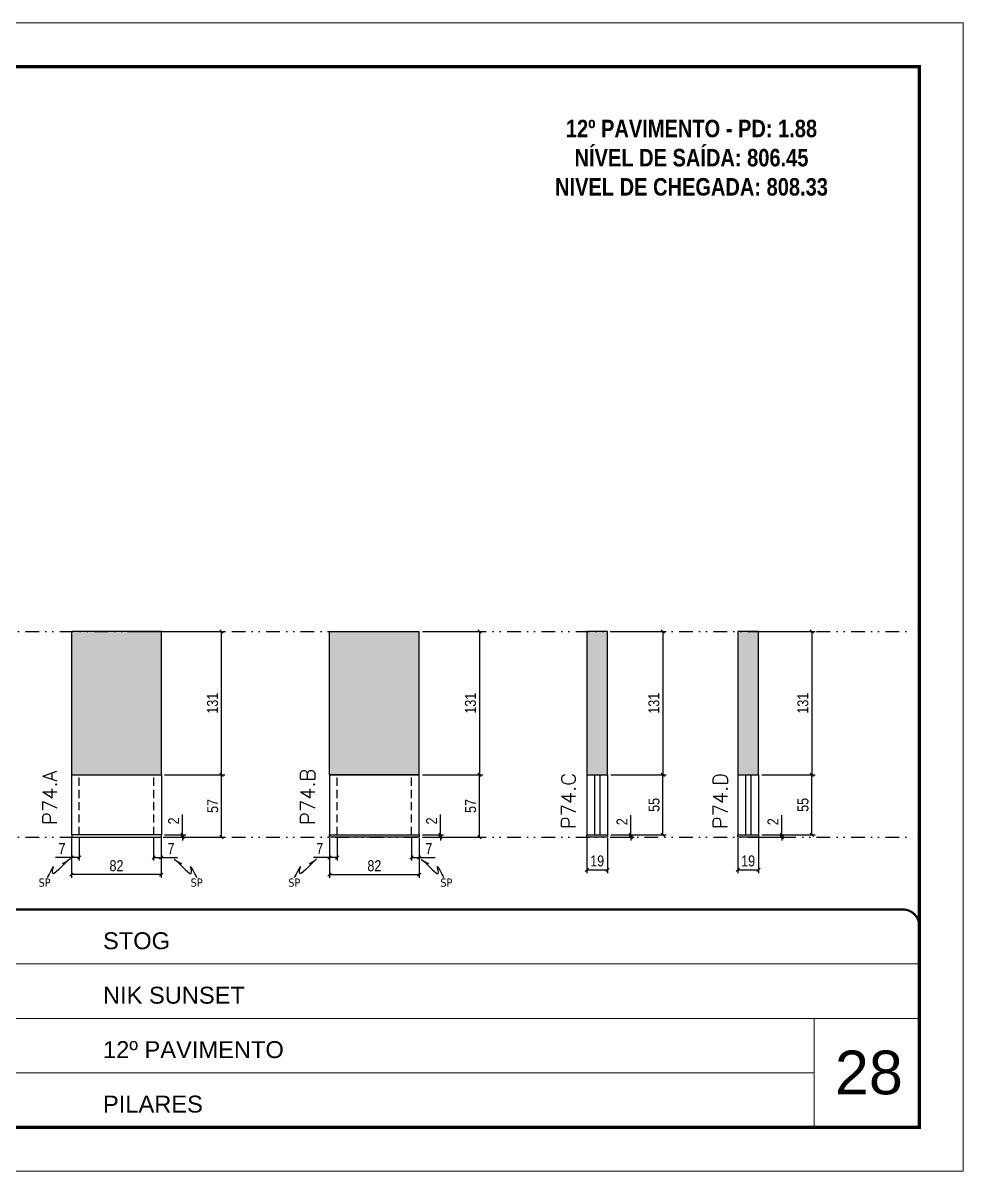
# Model space of a CAD drawing. Extents: x 808 to 7089, y -98 to 17032.
# Drawn here: x 6202 to 7062, y 9091 to 10141 of the extents above; entities that cross this region are included whole.
import ezdxf

# ---------------------------------------------------------------- set-up
doc = ezdxf.new("R2010")
doc.units = 0
for name, pattern in [('CONTINUO', [0]), ('DASHED', [0.75, 0.5, -0.25]), ('DIVIDE2', [0.625, 0.25, -0.125, 0, -0.125, 0, -0.125]), ('HIDDEN', [0.375, 0.25, -0.125])]:
    doc.linetypes.add(name, pattern=pattern)
for name, color, linetype, lineweight in [('CARIMBO', 255, 'Continuous', 9), ('Folhas', 255, 'Continuous', 9), ('SARRAFO DE PRESSAO', 251, 'DASHED', 9), ('Texto Seção', 7, 'Continuous', 15)]:
    doc.layers.add(name, color=color, linetype=linetype, lineweight=lineweight)
for name, color, linetype in [('COTA', 241, 'Continuous'), ('NOMENCLATURA', 7, 'Continuous'), ('Nível', 160, 'Continuous'), ('Painéis', 200, 'Continuous'), ('SARR_2.2x7', 40, 'Continuous'), ('Sarrafo de Pressão', 42, 'HIDDEN'), ('texto', 7, 'Continuous')]:
    doc.layers.add(name, color=color, linetype=linetype)
doc.styles.add('ARIAL', font='arial.ttf')
doc.styles.add('COTA TECNICA', font='techl___.ttf', dxfattribs={"height": 10})
doc.styles.add('COTA TECNICA-50', font='techl___.ttf', dxfattribs={"height": 10})
doc.styles.add('REGUA-120', font='ROMANS.shx', dxfattribs={"height": 15})
doc.styles.add('ROMANC', font='techb___.ttf', dxfattribs={"height": 2.5})
doc.styles.get("Standard").update_dxf_attribs({"font": 'arial.ttf'})
doc.dimstyles.new('COTA PAINEL-50', dxfattribs={"dimtxt": 10, "dimasz": 3, "dimexe": 3, "dimexo": 3, "dimgap": 3, "dimtad": 1, "dimdec": 1, "dimzin": 12, "dimdsep": 46, "dimtxsty": 'COTA TECNICA-50', "dimblk1": 'OBLIQUE', "dimblk2": 'OBLIQUE', "dimsah": 1, "dimcen": 0.9, "dimclrd": 4, "dimclre": 4, "dimclrt": 240, "dimadec": 1, "dimazin": 3, "dimtfac": 1, "dimtdec": 1, "dimtmove": 0, "dimatfit": 3, "dimfxl": 1, "dimtolj": 1, "dimtzin": 12, "dimarcsym": 0})
doc.dimstyles.new('PAINEL', dxfattribs={"dimtxt": 10, "dimasz": 3, "dimexe": 3, "dimexo": 3, "dimgap": 3, "dimtad": 1, "dimdec": 1, "dimzin": 12, "dimdsep": 46, "dimtxsty": 'COTA TECNICA', "dimblk1": 'OBLIQUE', "dimblk2": 'OBLIQUE', "dimsah": 1, "dimcen": 0.9, "dimclrd": 4, "dimclre": 4, "dimclrt": 240, "dimadec": 1, "dimazin": 3, "dimtfac": 1, "dimtdec": 1, "dimtmove": 0, "dimatfit": 3, "dimfxl": 1, "dimtolj": 1, "dimtzin": 12, "dimarcsym": 0})
doc.dimstyles.get("Standard").update_dxf_attribs({"dimtxt": 0.18, "dimasz": 0.18, "dimexe": 0.18, "dimexo": 0.0625, "dimgap": 0.09, "dimtad": 0, "dimtih": 1, "dimtoh": 1, "dimdec": 4, "dimzin": 0, "dimdsep": 46, "dimtxsty": 'Standard', "dimcen": 0.09, "dimadec": 0, "dimazin": 0, "dimtfac": 1, "dimtdec": 4, "dimtofl": 0, "dimtmove": 0, "dimatfit": 3, "dimfxl": 1, "dimtolj": 1, "dimtzin": 0, "dimarcsym": 0})
pattern_1 = [(50, (0, -2226.15), (5.46554, -0.4781726), [0.5715, -6.2865]), (355, (0, -2226.15), (-1.0573026, 5.7317054), [0.4572, -5.0292175]), (100.451445, (0.4555, -2226.19), (4.4082374, 5.2535326), [0.4857003, -5.3427073]), (46.1842, (0, -2224.626), (8.1323712, -1.26127), [0.85725, -9.42975]), (96.63556, (0.678, -2224.731), (7.122124, 7.4227837), [0.7285507, -8.014068]), (351.18415, (0, -2224.626), (7.122124, 7.4227837), [0.685799, -7.543792]), (21, (0.762, -2225.007), (4.5484317, -3.067956), [0.5715, -6.2865]), (326, (0.762, -2225.007), (1.8540609, 5.525639), [0.4572, -5.0292]), (71.451445, (1.141, -2225.263), (6.4024926, 2.457683), [0.4857003, -5.3426981]), (37.5, (0, -2226.1502), (0.0926581, 2.53665117), [0, -4.96824, 0, -5.1054, 0, -5.04825]), (7.5, (0, -2226.1502), (2.0045899, 3.00541724), [0, -2.91084, 0, -4.85394, 0, -1.92405]), (327.5, (-1.6993, -2226.1502), (4.06771786, -0.17186232), [0, -1.905, 0, -5.9436, 0, -7.8867]), (317.5, (-2.4613, -2226.1502), (4.4438754, 0.7627947), [0, -2.4765, 0, -3.94716, 0, -5.6007])]

# ---------------------------------------------------------------- blocks, each defined once
blk = doc.blocks.new('9999999999')
at = {"color": 30, "linetype": 'CONTINUO'}
for p, q in [((98564.6, 34379.6), (99584, 34379.6)), ((98564.6, 34329.8), (99488, 34329.8)), ((99584, 34329.8), (99488, 34329.8)), ((99488, 34329.8), (99488, 34230.2)), ((98564.6, 34280), (99488, 34280))]:
    blk.add_line(p, q, dxfattribs=at)
at = {"color": 30, "linetype": 'CONTINUO', "const_width": 2}
blk.add_lwpolyline([(99584, 34230.2), (99584, 34414.4, 0.414214), (99569, 34429.4), (98229, 34429.4, 0.414214), (98214, 34414.4), (98214, 34245.2, 0.414214), (98229, 34230.2), (99584, 34230.2)], format="xyb", dxfattribs=at)
at = {"layer": 'Folhas'}
blk.add_lwpolyline([(98139, 34190.2), (99624, 34190.2), (99624, 35240.2), (98139, 35240.2)], close=True, dxfattribs=at)
at = {"layer": 'Folhas', "color": 30, "const_width": 3}
blk.add_lwpolyline([(98214, 34230.2), (99584, 34230.2), (99584, 35200.2), (98214, 35200.2)], close=True, dxfattribs=at)
at = {"color": 7, "linetype": 'Continuous', "ltscale": 5, "style": 'ARIAL'}
for s, height, p in [('STOG', 15.48, (98837.7, 34393.1)), ('NIK SUNSET', 15.48, (98837.7, 34343.3)), ('12º PAVIMENTO', 15.483, (98837.7, 34293.5)), ('PILARES', 15.48, (98837.7, 34243.7))]:
    blk.add_text(s, height=height, dxfattribs=at).set_placement(p)
blk = doc.blocks.new('_Oblique')
at = {"color": 0, "linetype": 'ByBlock', "lineweight": -2}
blk.add_line((-0.5, -0.5), (0.5, 0.5), dxfattribs=at)
blk = doc.blocks.new('*D1929')
at = {"layer": 'COTA', "color": 4, "lineweight": -2, "transparency": 16777216}
for p, q in [((6246.7, 9395.4), (6246.7, 9359.1)), ((6328.7, 9395.4), (6328.7, 9359.1)), ((6328.7, 9362.1), (6246.7, 9362.1))]:
    blk.add_line(p, q, dxfattribs=at)
at = {"layer": 'Defpoints', "color": 0, "transparency": 16777216}
for p in [(6246.7, 9398.4), (6328.7, 9398.4), (6246.7, 9362.1)]:
    blk.add_point(p, dxfattribs=at)
at = {"layer": 'COTA', "color": 4, "lineweight": -2, "transparency": 16777216, "xscale": 3, "yscale": 3, "zscale": 3, "rotation": 180}
blk.add_blockref('_Oblique', (6246.7, 9362.1), dxfattribs=at)
at = {"layer": 'COTA', "color": 4, "lineweight": -2, "transparency": 16777216, "xscale": 3, "yscale": 3, "zscale": 3}
blk.add_blockref('_Oblique', (6328.7, 9362.1), dxfattribs=at)
at = {"layer": 'COTA', "color": 240, "transparency": 16777216, "insert": (6287.7, 9370.2), "char_height": 10, "attachment_point": 5, "style": 'COTA TECNICA'}
blk.add_mtext('\\A1;82', dxfattribs=at)
blk = doc.blocks.new('*D1930')
at = {"layer": 'COTA', "color": 4, "lineweight": -2, "transparency": 16777216}
for p, q in [((6321.7, 9395.4), (6321.7, 9374.9)), ((6328.7, 9393.4), (6328.7, 9374.9)), ((6321.7, 9377.9), (6328.7, 9377.9)), ((6328.7, 9377.9), (6343.5, 9377.9))]:
    blk.add_line(p, q, dxfattribs=at)
at = {"layer": 'Defpoints', "color": 0, "transparency": 16777216}
for p in [(6321.7, 9398.4), (6328.7, 9396.4), (6328.7, 9377.9)]:
    blk.add_point(p, dxfattribs=at)
at = {"layer": 'COTA', "color": 4, "lineweight": -2, "transparency": 16777216, "xscale": 3, "yscale": 3, "zscale": 3, "rotation": 180}
blk.add_blockref('_Oblique', (6321.7, 9377.9), dxfattribs=at)
at = {"layer": 'COTA', "color": 4, "lineweight": -2, "transparency": 16777216, "xscale": 3, "yscale": 3, "zscale": 3}
blk.add_blockref('_Oblique', (6328.7, 9377.9), dxfattribs=at)
at = {"layer": 'COTA', "color": 240, "transparency": 16777216, "insert": (6337.6, 9386), "char_height": 10, "attachment_point": 5, "style": 'COTA TECNICA-50'}
blk.add_mtext('\\A1;7', dxfattribs=at)
blk = doc.blocks.new('*D1931')
at = {"layer": 'COTA', "color": 4, "lineweight": -2, "transparency": 16777216}
for p, q in [((6246.7, 9393.4), (6246.7, 9374.9)), ((6253.7, 9395.4), (6253.7, 9374.9)), ((6246.7, 9377.9), (6232, 9377.9)), ((6253.7, 9377.9), (6246.7, 9377.9))]:
    blk.add_line(p, q, dxfattribs=at)
at = {"layer": 'Defpoints', "color": 0, "transparency": 16777216}
for p in [(6253.7, 9398.4), (6246.7, 9396.4), (6246.7, 9377.9)]:
    blk.add_point(p, dxfattribs=at)
at = {"layer": 'COTA', "color": 4, "lineweight": -2, "transparency": 16777216, "xscale": 3, "yscale": 3, "zscale": 3, "rotation": 180}
blk.add_blockref('_Oblique', (6246.7, 9377.9), dxfattribs=at)
at = {"layer": 'COTA', "color": 4, "lineweight": -2, "transparency": 16777216, "xscale": 3, "yscale": 3, "zscale": 3}
blk.add_blockref('_Oblique', (6253.7, 9377.9), dxfattribs=at)
at = {"layer": 'COTA', "color": 240, "transparency": 16777216, "insert": (6237.9, 9386), "char_height": 10, "attachment_point": 5, "style": 'COTA TECNICA-50'}
blk.add_mtext('\\A1;7', dxfattribs=at)
blk = doc.blocks.new('*D1932')
at = {"layer": 'COTA', "color": 4, "linetype": 'ByBlock', "lineweight": -2, "transparency": 16777216}
for p, q in [((6331.7, 9453.4), (6386.8, 9453.4)), ((6383.8, 9396.4), (6383.8, 9453.4)), ((6331.7, 9396.4), (6386.8, 9396.4))]:
    blk.add_line(p, q, dxfattribs=at)
at = {"layer": 'Defpoints', "color": 0, "linetype": 'ByBlock', "transparency": 16777216}
for p in [(6328.7, 9453.4), (6383.8, 9453.4), (6328.7, 9396.4)]:
    blk.add_point(p, dxfattribs=at)
at = {"layer": 'COTA', "color": 4, "linetype": 'ByBlock', "lineweight": -2, "transparency": 16777216, "xscale": 3, "yscale": 3, "zscale": 3}
for p, rotation in [((6383.8, 9453.4), 90), ((6383.8, 9396.4), 270)]:
    blk.add_blockref('_Oblique', p, dxfattribs=dict(at, rotation=rotation))
at = {"layer": 'COTA', "color": 240, "linetype": 'ByBlock', "transparency": 16777216, "insert": (6375.7, 9424.9), "char_height": 10, "attachment_point": 5, "rotation": 90, "style": 'COTA TECNICA'}
blk.add_mtext('\\A1;57', dxfattribs=at)
blk = doc.blocks.new('*D1933')
at = {"layer": 'COTA', "color": 4, "lineweight": -2, "transparency": 16777216}
for p, q in [((6348, 9398.4), (6348, 9417.2)), ((6331.7, 9398.4), (6351, 9398.4)), ((6348, 9396.4), (6348, 9398.4)), ((6331.7, 9396.4), (6351, 9396.4)), ((6348, 9396.4), (6348, 9393.4))]:
    blk.add_line(p, q, dxfattribs=at)
at = {"layer": 'Defpoints', "color": 0, "transparency": 16777216}
for p in [(6328.7, 9398.4), (6328.7, 9396.4), (6348, 9396.4)]:
    blk.add_point(p, dxfattribs=at)
at = {"layer": 'COTA', "color": 4, "lineweight": -2, "transparency": 16777216, "xscale": 3, "yscale": 3, "zscale": 3}
for p, rotation in [((6348, 9398.4), 270), ((6348, 9396.4), 90)]:
    blk.add_blockref('_Oblique', p, dxfattribs=dict(at, rotation=rotation))
at = {"layer": 'COTA', "color": 240, "transparency": 16777216, "insert": (6340, 9411.2), "char_height": 10, "attachment_point": 5, "rotation": 90, "style": 'COTA TECNICA-50'}
blk.add_mtext('\\A1;2', dxfattribs=at)
blk = doc.blocks.new('*D1934')
at = {"layer": 'COTA', "color": 4, "linetype": 'ByBlock', "lineweight": -2, "transparency": 16777216}
for p, q in [((6331.7, 9453.4), (6386.8, 9453.4)), ((6383.8, 9396.4), (6383.8, 9453.4)), ((6331.7, 9396.4), (6386.8, 9396.4))]:
    blk.add_line(p, q, dxfattribs=at)
at = {"layer": 'Defpoints', "color": 0, "linetype": 'ByBlock', "transparency": 16777216}
for p in [(6328.7, 9453.4), (6383.8, 9453.4), (6328.7, 9396.4)]:
    blk.add_point(p, dxfattribs=at)
at = {"layer": 'COTA', "color": 4, "linetype": 'ByBlock', "lineweight": -2, "transparency": 16777216, "xscale": 3, "yscale": 3, "zscale": 3}
for p, rotation in [((6383.8, 9453.4), 90), ((6383.8, 9396.4), 270)]:
    blk.add_blockref('_Oblique', p, dxfattribs=dict(at, rotation=rotation))
at = {"layer": 'COTA', "color": 240, "linetype": 'ByBlock', "transparency": 16777216, "insert": (6375.7, 9424.9), "char_height": 10, "attachment_point": 5, "rotation": 90, "style": 'COTA TECNICA'}
blk.add_mtext('\\A1;57', dxfattribs=at)
blk = doc.blocks.new('*D1935')
at = {"layer": 'COTA', "color": 4, "lineweight": -2, "transparency": 16777216}
for p, q in [((6855.7, 9395.4), (6855.7, 9363.5)), ((6874.7, 9395.4), (6874.7, 9363.5)), ((6855.7, 9366.5), (6874.7, 9366.5))]:
    blk.add_line(p, q, dxfattribs=at)
at = {"layer": 'Defpoints', "color": 0, "transparency": 16777216}
for p in [(6855.7, 9398.4), (6874.7, 9398.4), (6874.7, 9366.5)]:
    blk.add_point(p, dxfattribs=at)
at = {"layer": 'COTA', "color": 4, "lineweight": -2, "transparency": 16777216, "xscale": 3, "yscale": 3, "zscale": 3, "rotation": 180}
blk.add_blockref('_Oblique', (6855.7, 9366.5), dxfattribs=at)
at = {"layer": 'COTA', "color": 4, "lineweight": -2, "transparency": 16777216, "xscale": 3, "yscale": 3, "zscale": 3}
blk.add_blockref('_Oblique', (6874.7, 9366.5), dxfattribs=at)
at = {"layer": 'COTA', "color": 240, "transparency": 16777216, "insert": (6865.2, 9374.6), "char_height": 10, "attachment_point": 5, "style": 'COTA TECNICA'}
blk.add_mtext('\\A1;19', dxfattribs=at)
blk = doc.blocks.new('*D1936')
at = {"layer": 'COTA', "color": 4, "lineweight": -2, "transparency": 16777216}
for p, q in [((6895.9, 9398.4), (6895.9, 9416.6)), ((6877.7, 9398.4), (6898.9, 9398.4)), ((6895.9, 9396.4), (6895.9, 9398.4)), ((6877.7, 9396.4), (6898.9, 9396.4)), ((6895.9, 9396.4), (6895.9, 9393.4))]:
    blk.add_line(p, q, dxfattribs=at)
at = {"layer": 'Defpoints', "color": 0, "transparency": 16777216}
for p in [(6874.7, 9398.4), (6895.9, 9398.4), (6874.7, 9396.4)]:
    blk.add_point(p, dxfattribs=at)
at = {"layer": 'COTA', "color": 4, "lineweight": -2, "transparency": 16777216, "xscale": 3, "yscale": 3, "zscale": 3}
for p, rotation in [((6895.9, 9398.4), 270), ((6895.9, 9396.4), 90)]:
    blk.add_blockref('_Oblique', p, dxfattribs=dict(at, rotation=rotation))
at = {"layer": 'COTA', "color": 240, "transparency": 16777216, "insert": (6887.9, 9410.5), "char_height": 10, "attachment_point": 5, "rotation": 90, "style": 'COTA TECNICA-50'}
blk.add_mtext('\\A1;2', dxfattribs=at)
blk = doc.blocks.new('*D1948')
at = {"layer": 'COTA', "color": 4, "linetype": 'ByBlock', "lineweight": -2, "transparency": 16777216}
for p, q in [((6877.7, 9584.4), (6926.5, 9584.4)), ((6923.5, 9584.4), (6923.5, 9453.4)), ((6877.7, 9453.4), (6926.5, 9453.4))]:
    blk.add_line(p, q, dxfattribs=at)
at = {"layer": 'Defpoints', "color": 0, "linetype": 'ByBlock', "transparency": 16777216}
for p in [(6874.7, 9584.4), (6874.7, 9453.4), (6923.5, 9453.4)]:
    blk.add_point(p, dxfattribs=at)
at = {"layer": 'COTA', "color": 4, "linetype": 'ByBlock', "lineweight": -2, "transparency": 16777216, "xscale": 3, "yscale": 3, "zscale": 3}
for p, rotation in [((6923.5, 9584.4), 90), ((6923.5, 9453.4), 270)]:
    blk.add_blockref('_Oblique', p, dxfattribs=dict(at, rotation=rotation))
at = {"layer": 'COTA', "color": 240, "linetype": 'ByBlock', "transparency": 16777216, "insert": (6915.3, 9518.9), "char_height": 10, "attachment_point": 5, "rotation": 90, "style": 'COTA TECNICA'}
blk.add_mtext('\\A1;131', dxfattribs=at)
blk = doc.blocks.new('*D1937')
at = {"layer": 'COTA', "color": 4, "lineweight": -2, "transparency": 16777216}
for p, q in [((6877.7, 9453.4), (6926.5, 9453.4)), ((6923.5, 9398.4), (6923.5, 9453.4)), ((6877.7, 9398.4), (6926.5, 9398.4))]:
    blk.add_line(p, q, dxfattribs=at)
at = {"layer": 'Defpoints', "color": 0, "transparency": 16777216}
for p in [(6874.7, 9453.4), (6923.5, 9453.4), (6874.7, 9398.4)]:
    blk.add_point(p, dxfattribs=at)
at = {"layer": 'COTA', "color": 4, "lineweight": -2, "transparency": 16777216, "xscale": 3, "yscale": 3, "zscale": 3}
for p, rotation in [((6923.5, 9453.4), 90), ((6923.5, 9398.4), 270)]:
    blk.add_blockref('_Oblique', p, dxfattribs=dict(at, rotation=rotation))
at = {"layer": 'COTA', "color": 240, "transparency": 16777216, "insert": (6915.4, 9425.9), "char_height": 10, "attachment_point": 5, "rotation": 90, "style": 'COTA TECNICA-50'}
blk.add_mtext('\\A1;55', dxfattribs=at)
blk = doc.blocks.new('*D1938')
at = {"layer": 'COTA', "color": 4, "lineweight": -2, "transparency": 16777216}
for p, q in [((6482.5, 9395.4), (6482.5, 9359.1)), ((6564.5, 9395.4), (6564.5, 9359.1)), ((6482.5, 9362.1), (6564.5, 9362.1))]:
    blk.add_line(p, q, dxfattribs=at)
at = {"layer": 'Defpoints', "color": 0, "transparency": 16777216}
for p in [(6482.5, 9398.4), (6564.5, 9398.4), (6564.5, 9362.1)]:
    blk.add_point(p, dxfattribs=at)
at = {"layer": 'COTA', "color": 4, "lineweight": -2, "transparency": 16777216, "xscale": 3, "yscale": 3, "zscale": 3, "rotation": 180}
blk.add_blockref('_Oblique', (6482.5, 9362.1), dxfattribs=at)
at = {"layer": 'COTA', "color": 4, "lineweight": -2, "transparency": 16777216, "xscale": 3, "yscale": 3, "zscale": 3}
blk.add_blockref('_Oblique', (6564.5, 9362.1), dxfattribs=at)
at = {"layer": 'COTA', "color": 240, "transparency": 16777216, "insert": (6523.5, 9370.2), "char_height": 10, "attachment_point": 5, "style": 'COTA TECNICA'}
blk.add_mtext('\\A1;82', dxfattribs=at)
blk = doc.blocks.new('*D1939')
at = {"layer": 'COTA', "color": 4, "lineweight": -2, "transparency": 16777216}
for p, q in [((6482.5, 9393.4), (6482.5, 9374.9)), ((6489.5, 9395.4), (6489.5, 9374.9)), ((6482.5, 9377.9), (6467.8, 9377.9)), ((6489.5, 9377.9), (6482.5, 9377.9))]:
    blk.add_line(p, q, dxfattribs=at)
at = {"layer": 'Defpoints', "color": 0, "transparency": 16777216}
for p in [(6489.5, 9398.4), (6482.5, 9396.4), (6482.5, 9377.9)]:
    blk.add_point(p, dxfattribs=at)
at = {"layer": 'COTA', "color": 4, "lineweight": -2, "transparency": 16777216, "xscale": 3, "yscale": 3, "zscale": 3, "rotation": 180}
blk.add_blockref('_Oblique', (6482.5, 9377.9), dxfattribs=at)
at = {"layer": 'COTA', "color": 4, "lineweight": -2, "transparency": 16777216, "xscale": 3, "yscale": 3, "zscale": 3}
blk.add_blockref('_Oblique', (6489.5, 9377.9), dxfattribs=at)
at = {"layer": 'COTA', "color": 240, "transparency": 16777216, "insert": (6473.6, 9386), "char_height": 10, "attachment_point": 5, "style": 'COTA TECNICA-50'}
blk.add_mtext('\\A1;7', dxfattribs=at)
blk = doc.blocks.new('*D1940')
at = {"layer": 'COTA', "color": 4, "lineweight": -2, "transparency": 16777216}
for p, q in [((6557.5, 9395.4), (6557.5, 9374.9)), ((6564.5, 9393.4), (6564.5, 9374.9)), ((6557.5, 9377.9), (6564.5, 9377.9)), ((6564.5, 9377.9), (6579.2, 9377.9))]:
    blk.add_line(p, q, dxfattribs=at)
at = {"layer": 'Defpoints', "color": 0, "transparency": 16777216}
for p in [(6557.5, 9398.4), (6564.5, 9396.4), (6564.5, 9377.9)]:
    blk.add_point(p, dxfattribs=at)
at = {"layer": 'COTA', "color": 4, "lineweight": -2, "transparency": 16777216, "xscale": 3, "yscale": 3, "zscale": 3, "rotation": 180}
blk.add_blockref('_Oblique', (6557.5, 9377.9), dxfattribs=at)
at = {"layer": 'COTA', "color": 4, "lineweight": -2, "transparency": 16777216, "xscale": 3, "yscale": 3, "zscale": 3}
blk.add_blockref('_Oblique', (6564.5, 9377.9), dxfattribs=at)
at = {"layer": 'COTA', "color": 240, "transparency": 16777216, "insert": (6573.4, 9386), "char_height": 10, "attachment_point": 5, "style": 'COTA TECNICA-50'}
blk.add_mtext('\\A1;7', dxfattribs=at)
blk = doc.blocks.new('*D1941')
at = {"layer": 'COTA', "color": 4, "linetype": 'ByBlock', "lineweight": -2, "transparency": 16777216}
for p, q in [((6567.5, 9453.4), (6622.6, 9453.4)), ((6619.6, 9396.4), (6619.6, 9453.4)), ((6567.5, 9396.4), (6622.6, 9396.4))]:
    blk.add_line(p, q, dxfattribs=at)
at = {"layer": 'Defpoints', "color": 0, "linetype": 'ByBlock', "transparency": 16777216}
for p in [(6564.5, 9453.4), (6619.6, 9453.4), (6564.5, 9396.4)]:
    blk.add_point(p, dxfattribs=at)
at = {"layer": 'COTA', "color": 4, "linetype": 'ByBlock', "lineweight": -2, "transparency": 16777216, "xscale": 3, "yscale": 3, "zscale": 3}
for p, rotation in [((6619.6, 9453.4), 90), ((6619.6, 9396.4), 270)]:
    blk.add_blockref('_Oblique', p, dxfattribs=dict(at, rotation=rotation))
at = {"layer": 'COTA', "color": 240, "linetype": 'ByBlock', "transparency": 16777216, "insert": (6611.5, 9424.9), "char_height": 10, "attachment_point": 5, "rotation": 90, "style": 'COTA TECNICA'}
blk.add_mtext('\\A1;57', dxfattribs=at)
blk = doc.blocks.new('*D1942')
at = {"layer": 'COTA', "color": 4, "lineweight": -2, "transparency": 16777216}
for p, q in [((6583.8, 9398.4), (6583.8, 9417.2)), ((6567.5, 9398.4), (6586.8, 9398.4)), ((6583.8, 9396.4), (6583.8, 9398.4)), ((6567.5, 9396.4), (6586.8, 9396.4)), ((6583.8, 9396.4), (6583.8, 9393.4))]:
    blk.add_line(p, q, dxfattribs=at)
at = {"layer": 'Defpoints', "color": 0, "transparency": 16777216}
for p in [(6564.5, 9398.4), (6564.5, 9396.4), (6583.8, 9396.4)]:
    blk.add_point(p, dxfattribs=at)
at = {"layer": 'COTA', "color": 4, "lineweight": -2, "transparency": 16777216, "xscale": 3, "yscale": 3, "zscale": 3}
for p, rotation in [((6583.8, 9398.4), 270), ((6583.8, 9396.4), 90)]:
    blk.add_blockref('_Oblique', p, dxfattribs=dict(at, rotation=rotation))
at = {"layer": 'COTA', "color": 240, "transparency": 16777216, "insert": (6575.8, 9411.2), "char_height": 10, "attachment_point": 5, "rotation": 90, "style": 'COTA TECNICA-50'}
blk.add_mtext('\\A1;2', dxfattribs=at)
blk = doc.blocks.new('*D1943')
at = {"layer": 'COTA', "color": 4, "linetype": 'ByBlock', "lineweight": -2, "transparency": 16777216}
for p, q in [((6567.5, 9453.4), (6622.6, 9453.4)), ((6619.6, 9396.4), (6619.6, 9453.4)), ((6567.5, 9396.4), (6622.6, 9396.4))]:
    blk.add_line(p, q, dxfattribs=at)
at = {"layer": 'Defpoints', "color": 0, "linetype": 'ByBlock', "transparency": 16777216}
for p in [(6564.5, 9453.4), (6619.6, 9453.4), (6564.5, 9396.4)]:
    blk.add_point(p, dxfattribs=at)
at = {"layer": 'COTA', "color": 4, "linetype": 'ByBlock', "lineweight": -2, "transparency": 16777216, "xscale": 3, "yscale": 3, "zscale": 3}
for p, rotation in [((6619.6, 9453.4), 90), ((6619.6, 9396.4), 270)]:
    blk.add_blockref('_Oblique', p, dxfattribs=dict(at, rotation=rotation))
at = {"layer": 'COTA', "color": 240, "linetype": 'ByBlock', "transparency": 16777216, "insert": (6611.5, 9424.9), "char_height": 10, "attachment_point": 5, "rotation": 90, "style": 'COTA TECNICA'}
blk.add_mtext('\\A1;57', dxfattribs=at)
blk = doc.blocks.new('*D1944')
at = {"layer": 'COTA', "color": 4, "lineweight": -2, "transparency": 16777216}
for p, q in [((6717.7, 9395.4), (6717.7, 9363.5)), ((6736.7, 9395.4), (6736.7, 9363.5)), ((6717.7, 9366.5), (6736.7, 9366.5))]:
    blk.add_line(p, q, dxfattribs=at)
at = {"layer": 'Defpoints', "color": 0, "transparency": 16777216}
for p in [(6717.7, 9398.4), (6736.7, 9398.4), (6736.7, 9366.5)]:
    blk.add_point(p, dxfattribs=at)
at = {"layer": 'COTA', "color": 4, "lineweight": -2, "transparency": 16777216, "xscale": 3, "yscale": 3, "zscale": 3, "rotation": 180}
blk.add_blockref('_Oblique', (6717.7, 9366.5), dxfattribs=at)
at = {"layer": 'COTA', "color": 4, "lineweight": -2, "transparency": 16777216, "xscale": 3, "yscale": 3, "zscale": 3}
blk.add_blockref('_Oblique', (6736.7, 9366.5), dxfattribs=at)
at = {"layer": 'COTA', "color": 240, "transparency": 16777216, "insert": (6727.2, 9374.6), "char_height": 10, "attachment_point": 5, "style": 'COTA TECNICA'}
blk.add_mtext('\\A1;19', dxfattribs=at)
blk = doc.blocks.new('*D1945')
at = {"layer": 'COTA', "color": 4, "lineweight": -2, "transparency": 16777216}
for p, q in [((6757.9, 9398.4), (6757.9, 9416.6)), ((6739.7, 9398.4), (6760.9, 9398.4)), ((6757.9, 9396.4), (6757.9, 9398.4)), ((6739.7, 9396.4), (6760.9, 9396.4)), ((6757.9, 9396.4), (6757.9, 9393.4))]:
    blk.add_line(p, q, dxfattribs=at)
at = {"layer": 'Defpoints', "color": 0, "transparency": 16777216}
for p in [(6736.7, 9398.4), (6757.9, 9398.4), (6736.7, 9396.4)]:
    blk.add_point(p, dxfattribs=at)
at = {"layer": 'COTA', "color": 4, "lineweight": -2, "transparency": 16777216, "xscale": 3, "yscale": 3, "zscale": 3}
for p, rotation in [((6757.9, 9398.4), 270), ((6757.9, 9396.4), 90)]:
    blk.add_blockref('_Oblique', p, dxfattribs=dict(at, rotation=rotation))
at = {"layer": 'COTA', "color": 240, "transparency": 16777216, "insert": (6749.9, 9410.5), "char_height": 10, "attachment_point": 5, "rotation": 90, "style": 'COTA TECNICA-50'}
blk.add_mtext('\\A1;2', dxfattribs=at)
blk = doc.blocks.new('*D1949')
at = {"layer": 'COTA', "color": 4, "linetype": 'ByBlock', "lineweight": -2, "transparency": 16777216}
for p, q in [((6739.7, 9584.4), (6790.3, 9584.4)), ((6787.3, 9584.4), (6787.3, 9453.4)), ((6739.7, 9453.4), (6790.3, 9453.4))]:
    blk.add_line(p, q, dxfattribs=at)
at = {"layer": 'Defpoints', "color": 0, "linetype": 'ByBlock', "transparency": 16777216}
for p in [(6736.7, 9584.4), (6736.7, 9453.4), (6787.3, 9453.4)]:
    blk.add_point(p, dxfattribs=at)
at = {"layer": 'COTA', "color": 4, "linetype": 'ByBlock', "lineweight": -2, "transparency": 16777216, "xscale": 3, "yscale": 3, "zscale": 3}
for p, rotation in [((6787.3, 9584.4), 90), ((6787.3, 9453.4), 270)]:
    blk.add_blockref('_Oblique', p, dxfattribs=dict(at, rotation=rotation))
at = {"layer": 'COTA', "color": 240, "linetype": 'ByBlock', "transparency": 16777216, "insert": (6779.1, 9518.9), "char_height": 10, "attachment_point": 5, "rotation": 90, "style": 'COTA TECNICA'}
blk.add_mtext('\\A1;131', dxfattribs=at)
blk = doc.blocks.new('*D1950')
at = {"layer": 'COTA', "color": 4, "lineweight": -2, "transparency": 16777216}
for p, q in [((6739.7, 9453.4), (6790.3, 9453.4)), ((6787.3, 9398.4), (6787.3, 9453.4)), ((6739.7, 9398.4), (6790.3, 9398.4))]:
    blk.add_line(p, q, dxfattribs=at)
at = {"layer": 'Defpoints', "color": 0, "transparency": 16777216}
for p in [(6736.7, 9453.4), (6787.3, 9453.4), (6736.7, 9398.4)]:
    blk.add_point(p, dxfattribs=at)
at = {"layer": 'COTA', "color": 4, "lineweight": -2, "transparency": 16777216, "xscale": 3, "yscale": 3, "zscale": 3}
for p, rotation in [((6787.3, 9453.4), 90), ((6787.3, 9398.4), 270)]:
    blk.add_blockref('_Oblique', p, dxfattribs=dict(at, rotation=rotation))
at = {"layer": 'COTA', "color": 240, "transparency": 16777216, "insert": (6779.2, 9425.9), "char_height": 10, "attachment_point": 5, "rotation": 90, "style": 'COTA TECNICA-50'}
blk.add_mtext('\\A1;55', dxfattribs=at)
blk = doc.blocks.new('*D1918')
at = {"layer": 'COTA', "color": 4, "lineweight": -2, "transparency": 16777216}
for p, q in [((6567.5, 9584.4), (6622.6, 9584.4)), ((6619.6, 9584.4), (6619.6, 9453.4)), ((6567.5, 9453.4), (6622.6, 9453.4))]:
    blk.add_line(p, q, dxfattribs=at)
at = {"layer": 'Defpoints', "color": 0, "transparency": 16777216}
for p in [(6564.5, 9584.4), (6564.5, 9453.4), (6619.6, 9453.4)]:
    blk.add_point(p, dxfattribs=at)
at = {"layer": 'COTA', "color": 4, "lineweight": -2, "transparency": 16777216, "xscale": 3, "yscale": 3, "zscale": 3}
for p, rotation in [((6619.6, 9584.4), 90), ((6619.6, 9453.4), 270)]:
    blk.add_blockref('_Oblique', p, dxfattribs=dict(at, rotation=rotation))
at = {"layer": 'COTA', "color": 240, "transparency": 16777216, "insert": (6611.4, 9518.9), "char_height": 10, "attachment_point": 5, "rotation": 90, "style": 'COTA TECNICA-50'}
blk.add_mtext('\\A1;131', dxfattribs=at)
blk = doc.blocks.new('*D1919')
at = {"layer": 'COTA', "color": 4, "lineweight": -2, "transparency": 16777216}
for p, q in [((6297.7, 9584.4), (6386.8, 9584.4)), ((6383.8, 9453.4), (6383.8, 9584.4)), ((6331.7, 9453.4), (6386.8, 9453.4))]:
    blk.add_line(p, q, dxfattribs=at)
at = {"layer": 'Defpoints', "color": 0, "transparency": 16777216}
for p in [(6294.7, 9584.4), (6383.8, 9584.4), (6328.7, 9453.4)]:
    blk.add_point(p, dxfattribs=at)
at = {"layer": 'COTA', "color": 4, "lineweight": -2, "transparency": 16777216, "xscale": 3, "yscale": 3, "zscale": 3}
for p, rotation in [((6383.8, 9584.4), 90), ((6383.8, 9453.4), 270)]:
    blk.add_blockref('_Oblique', p, dxfattribs=dict(at, rotation=rotation))
at = {"layer": 'COTA', "color": 240, "transparency": 16777216, "insert": (6375.6, 9518.9), "char_height": 10, "attachment_point": 5, "rotation": 90, "style": 'COTA TECNICA-50'}
blk.add_mtext('\\A1;131', dxfattribs=at)

msp = doc.modelspace()

# ---------------------------------------------------------------- hatches: boundary and pattern name
at = {"layer": 'COTA', "linetype": 'ByBlock'}
h = msp.add_hatch(dxfattribs=at)
h.set_pattern_fill('AR-CONC', color=256, scale=0.03)
h.set_pattern_definition(pattern_1)
h.paths.add_polyline_path([(6328.75, 9584.44), (6246.75, 9584.44), (6246.75, 9453.44), (6328.75, 9453.44)])
h = msp.add_hatch(dxfattribs=at)
h.set_pattern_fill('AR-CONC', color=256, scale=0.03)
h.set_pattern_definition(pattern_1)
h.paths.add_polyline_path([(6482.51, 9584.44), (6482.51, 9453.44), (6564.51, 9453.44), (6564.51, 9584.44)])
h = msp.add_hatch(dxfattribs=at)
h.set_pattern_fill('AR-CONC', color=256, scale=0.03)
h.set_pattern_definition([(50, (3170, -4523.3004), (5.4655401, -0.4781726), [0.5715, -6.2865]), (355, (3170, -4523.3004), (-1.0573026, 5.7317054), [0.4572, -5.0292175]), (100.451445, (3170.4555, -4523.3403), (4.4082374, 5.2535326), [0.4857003, -5.3427073]), (46.1842, (3170, -4521.7764), (8.1323712, -1.2612698), [0.85725, -9.42975]), (96.63556, (3170.678, -4521.8815), (7.122124, 7.4227837), [0.7285507, -8.0140682]), (351.18415, (3170, -4521.7764), (7.122124, 7.4227837), [0.685799, -7.543792]), (21, (3170.762, -4522.1574), (4.5484317, -3.067956), [0.5715, -6.2865]), (326, (3170.762, -4522.1574), (1.8540609, 5.525639), [0.4572, -5.0292]), (71.451445, (3171.141, -4522.413), (6.4024926, 2.457683), [0.4857003, -5.3426981]), (37.5, (3170, -4523.3004), (0.0926581, 2.53665117), [0, -4.96824, 0, -5.1054, 0, -5.04825]), (7.5, (3170, -4523.3004), (2.0045899, 3.00541724), [0, -2.91084, 0, -4.85394, 0, -1.92405]), (327.5, (3168.3007, -4523.3004), (4.06771786, -0.17186232), [0, -1.905, 0, -5.9436, 0, -7.8867]), (317.5, (3167.5387, -4523.3004), (4.4438754, 0.7627947), [0, -2.4765, 0, -3.94716, 0, -5.6007])])
h.paths.add_polyline_path([(6736.67, 9584.44), (6717.67, 9584.44), (6717.67, 9453.44), (6736.67, 9453.44)])
h = msp.add_hatch(dxfattribs=at)
h.set_pattern_fill('AR-CONC', color=256, scale=0.03)
h.set_pattern_definition(pattern_1)
h.paths.add_polyline_path([(6874.7, 9584.44), (6855.7, 9584.44), (6855.7, 9453.44), (6874.7, 9453.44)])

# ---------------------------------------------------------------- linework, layer by layer
for p, q in [((6246.75, 9453.44), (6246.75, 9584.44)), ((6328.75, 9584.44), (6246.75, 9584.44)), ((6328.75, 9584.44), (6328.75, 9584.44)), ((6328.75, 9453.44), (6328.75, 9584.44)), ((6482.51, 9584.44), (6482.51, 9584.44)), ((6482.51, 9453.44), (6482.51, 9584.44)), ((6482.51, 9584.44), (6564.51, 9584.44)), ((6564.51, 9453.44), (6564.51, 9584.44))]:
    msp.add_line(p, q, dxfattribs=at)
for points in [[(6717.67, 9453.42), (6736.67, 9453.42), (6736.67, 9584.44), (6717.67, 9584.44)], [(6855.7, 9453.42), (6874.7, 9453.42), (6874.7, 9584.44), (6855.7, 9584.44)]]:
    msp.add_lwpolyline(points, close=True, dxfattribs=at)
at = {"layer": 'Nível', "color": 4, "linetype": 'DIVIDE2', "ltscale": 50}
for p, q in [((6078.66, 9584.44), (7021.67, 9584.44)), ((6078.66, 9396.44), (7021.67, 9396.44))]:
    msp.add_line(p, q, dxfattribs=at)
at = {"layer": 'Painéis'}
for p, q in [((6246.75, 9453.44), (6328.75, 9453.44)), ((6246.75, 9398.44), (6246.75, 9453.44)), ((6328.75, 9453.44), (6328.75, 9398.44)), ((6482.51, 9453.44), (6564.51, 9453.44)), ((6564.51, 9453.44), (6482.51, 9453.44)), ((6482.51, 9453.44), (6482.51, 9398.44)), ((6564.51, 9398.44), (6564.51, 9453.44)), ((6717.67, 9453.44), (6717.67, 9398.44)), ((6717.67, 9453.44), (6736.67, 9453.44)), ((6736.67, 9453.44), (6736.67, 9398.44)), ((6855.7, 9453.44), (6855.7, 9398.44)), ((6855.7, 9453.44), (6874.7, 9453.44)), ((6874.7, 9453.44), (6874.7, 9398.44)), ((6328.75, 9398.44), (6246.75, 9398.44)), ((6482.51, 9398.44), (6564.51, 9398.44)), ((6717.67, 9398.44), (6736.67, 9398.44)), ((6717.67, 9398.44), (6736.67, 9398.44)), ((6717.67, 9396.44), (6717.67, 9398.44)), ((6736.67, 9398.44), (6736.67, 9396.44)), ((6855.7, 9398.44), (6874.7, 9398.44)), ((6855.7, 9398.44), (6874.7, 9398.44)), ((6855.7, 9396.44), (6855.7, 9398.44)), ((6874.7, 9398.44), (6874.7, 9396.44)), ((6736.67, 9396.44), (6717.67, 9396.44)), ((6874.7, 9396.44), (6855.7, 9396.44))]:
    msp.add_line(p, q, dxfattribs=at)
for points in [[(6246.75, 9396.44), (6328.75, 9396.44), (6328.75, 9398.44), (6246.75, 9398.44)], [(6564.51, 9396.44), (6482.51, 9396.44), (6482.51, 9398.44), (6564.51, 9398.44)]]:
    msp.add_lwpolyline(points, close=True, dxfattribs=at)
at = {"layer": 'SARR_2.2x7'}
for p, q in [((6724.67, 9453.44), (6724.67, 9398.44)), ((6729.67, 9453.44), (6729.67, 9398.44)), ((6862.7, 9453.44), (6862.7, 9398.44)), ((6867.7, 9453.44), (6867.7, 9398.44))]:
    msp.add_line(p, q, dxfattribs=at)
at = {"layer": 'Sarrafo de Pressão', "ltscale": 30}
for p, q in [((6253.75, 9398.44), (6253.75, 9453.44)), ((6321.75, 9398.44), (6321.75, 9453.44)), ((6489.51, 9398.44), (6489.51, 9453.44)), ((6557.51, 9398.44), (6557.51, 9453.44))]:
    msp.add_line(p, q, dxfattribs=at)

# ---------------------------------------------------------------- block references
at = {"layer": 'SARRAFO DE PRESSAO', "color": 6, "linetype": 'ByBlock'}
msp.add_blockref('9999999999', (-92562.31, -25099.18), dxfattribs=at)

# ---------------------------------------------------------------- texts
at = {"layer": 'CARIMBO', "style": 'ARIAL'}
msp.add_text('28', height=40, dxfattribs=at).set_placement((6944.53, 9161.17))
at = {"layer": 'NOMENCLATURA', "color": 2, "insert": (6813.41, 10079.17), "char_height": 16, "attachment_point": 2, "style": 'ROMANC'}
msp.add_mtext_dynamic_manual_height_columns('\\P12º PAVIMENTO - PD: 1.88\\PNÍVEL DE SAÍDA: 806.45\\PNIVEL DE CHEGADA: 808.33', width=328.3607, gutter_width=1, heights=[0], dxfattribs=at)
at = {"layer": 'texto', "color": 0, "char_height": 7.5, "attachment_point": 5}
for insert in [(6221.97, 9354.76), (6360.99, 9354.76), (6450.26, 9354.76), (6589.29, 9354.76)]:
    msp.add_mtext('{\\fTahoma|b0|i0|c0|p34;\\C4;SP}', dxfattribs=dict(at, insert=insert))
at = {"layer": 'Texto Seção', "char_height": 13, "attachment_point": 7, "rotation": 90, "style": 'REGUA-120'}
for s, insert, width in [('P74.A', (6233.28, 9407.69), 285.3299), ('P74.B', (6469.04, 9407.69), 285.3299), ('P74.C', (6707.43, 9403.85), 286.3299), ('\\pxt4;P74.D', (6846.25, 9403.85), 286.3299)]:
    msp.add_mtext(s, dxfattribs=dict(at, insert=insert, width=width))

# ---------------------------------------------------------------- dimensions: what is measured, and where the dimension line sits
at = {"layer": 'COTA'}
for base, p1, p2, angle, picture, middle in [((6383.83, 9584.44), (6328.75, 9453.44), (6294.75, 9584.44), 90, '*D1919', (6375.61, 9518.94)), ((6619.59, 9453.44), (6564.51, 9584.44), (6564.51, 9453.44), 90, '*D1918', (6611.37, 9518.94)), ((6787.3, 9453.44), (6736.67, 9398.44), (6736.67, 9453.44), 90, '*D1950', (6779.19, 9425.94)), ((6923.54, 9453.42), (6874.7, 9398.44), (6874.7, 9453.42), 90, '*D1937', (6915.43, 9425.93)), ((6246.75, 9377.93), (6253.75, 9398.44), (6246.75, 9396.44), 180, '*D1931', (6237.88, 9386)), ((6482.51, 9377.93), (6489.51, 9398.44), (6482.51, 9396.44), 180, '*D1939', (6473.65, 9386))]:
    dim = msp.add_linear_dim(base=base, p1=p1, p2=p2, angle=angle, dimstyle='COTA PAINEL-50', dxfattribs=at)
    dim.commit()
    dim.dimension.update_dxf_attribs({"geometry": picture, "text_midpoint": middle})
at = {"layer": 'COTA', "linetype": 'ByBlock'}
for base, p1, p2, picture, middle in [((6787.3, 9453.42), (6736.67, 9584.44), (6736.67, 9453.42), '*D1949', (6779.08, 9518.93)), ((6923.54, 9453.42), (6874.7, 9584.44), (6874.7, 9453.42), '*D1948', (6915.32, 9518.93))]:
    dim = msp.add_linear_dim(base=base, p1=p1, p2=p2, angle=90, dimstyle='PAINEL', dxfattribs=at)
    dim.commit()
    dim.dimension.update_dxf_attribs({"geometry": picture, "text_midpoint": middle})
for p1, p2, picture, middle in [((6328.75, 9396.44), (6328.75, 9453.44), '*D1932', (6375.72, 9424.94)), ((6328.75, 9396.44), (6328.75, 9453.44), '*D1934', (6375.72, 9424.94)), ((6564.51, 9396.44), (6564.51, 9453.44), '*D1941', (6611.48, 9424.94)), ((6564.51, 9396.44), (6564.51, 9453.44), '*D1943', (6611.48, 9424.94))]:
    dim = msp.add_aligned_dim(p1=p1, p2=p2, distance=-55.08, dimstyle='PAINEL', dxfattribs=at)
    dim.commit()
    dim.dimension.update_dxf_attribs({"geometry": picture, "text_midpoint": middle})
at = {"layer": 'COTA'}
for base, p1, p2, picture, middle in [((6348, 9396.44), (6328.75, 9398.44), (6328.75, 9396.44), '*D1933', (6348, 9411.19)), ((6583.77, 9396.44), (6564.51, 9398.44), (6564.51, 9396.44), '*D1942', (6583.77, 9411.19)), ((6757.87, 9398.44), (6736.67, 9396.44), (6736.67, 9398.44), '*D1945', (6757.87, 9410.5)), ((6895.89, 9398.44), (6874.7, 9396.44), (6874.7, 9398.44), '*D1936', (6895.89, 9410.5))]:
    dim = msp.add_linear_dim(base=base, p1=p1, p2=p2, angle=90, dimstyle='COTA PAINEL-50', dxfattribs=at)
    dim.commit()
    dim.dimension.update_dxf_attribs({"geometry": picture, "text_midpoint": middle, "dimtype": 160})
dim = msp.add_linear_dim(base=(6246.75, 9362.08), p1=(6328.75, 9398.44), p2=(6246.75, 9398.44), angle=180, dimstyle='PAINEL', override={"dimarcsym": 2}, dxfattribs=at)
dim.commit()
dim.dimension.update_dxf_attribs({"geometry": '*D1929', "text_midpoint": (6287.75, 9370.17)})
for base, p1, p2, picture, middle in [((6328.75, 9377.93), (6321.75, 9398.44), (6328.75, 9396.44), '*D1930', (6337.61, 9386)), ((6564.51, 9377.93), (6557.51, 9398.44), (6564.51, 9396.44), '*D1940', (6573.38, 9386))]:
    dim = msp.add_linear_dim(base=base, p1=p1, p2=p2, dimstyle='COTA PAINEL-50', dxfattribs=at)
    dim.commit()
    dim.dimension.update_dxf_attribs({"geometry": picture, "text_midpoint": middle})
for base, p1, p2, picture, middle in [((6564.51, 9362.08), (6482.51, 9398.44), (6564.51, 9398.44), '*D1938', (6523.51, 9370.17)), ((6736.67, 9366.55), (6717.67, 9398.44), (6736.67, 9398.44), '*D1944', (6727.17, 9374.63)), ((6874.7, 9366.55), (6855.7, 9398.44), (6874.7, 9398.44), '*D1935', (6865.2, 9374.63))]:
    dim = msp.add_linear_dim(base=base, p1=p1, p2=p2, dimstyle='PAINEL', override={"dimarcsym": 2}, dxfattribs=at)
    dim.commit()
    dim.dimension.update_dxf_attribs({"geometry": picture, "text_midpoint": middle})

# ---------------------------------------------------------------- leaders
at = {"layer": 'COTA', "path_type": 1}
for points in [[(6244.92, 9376.26), (6229.13, 9364.42), (6230.06, 9369.23), (6224.5, 9359.45)], [(6340.58, 9376.26), (6356.36, 9364.42), (6355.44, 9369.23), (6360.99, 9359.45)], [(6470.68, 9376.26), (6454.9, 9364.42), (6455.82, 9369.23), (6450.27, 9359.45)], [(6566.34, 9376.26), (6582.13, 9364.42), (6581.2, 9369.23), (6586.75, 9359.45)]]:
    msp.add_leader(points, dimstyle='Standard', override={"dimasz": 8}, dxfattribs=at)

doc.saveas('drawing.dxf')
